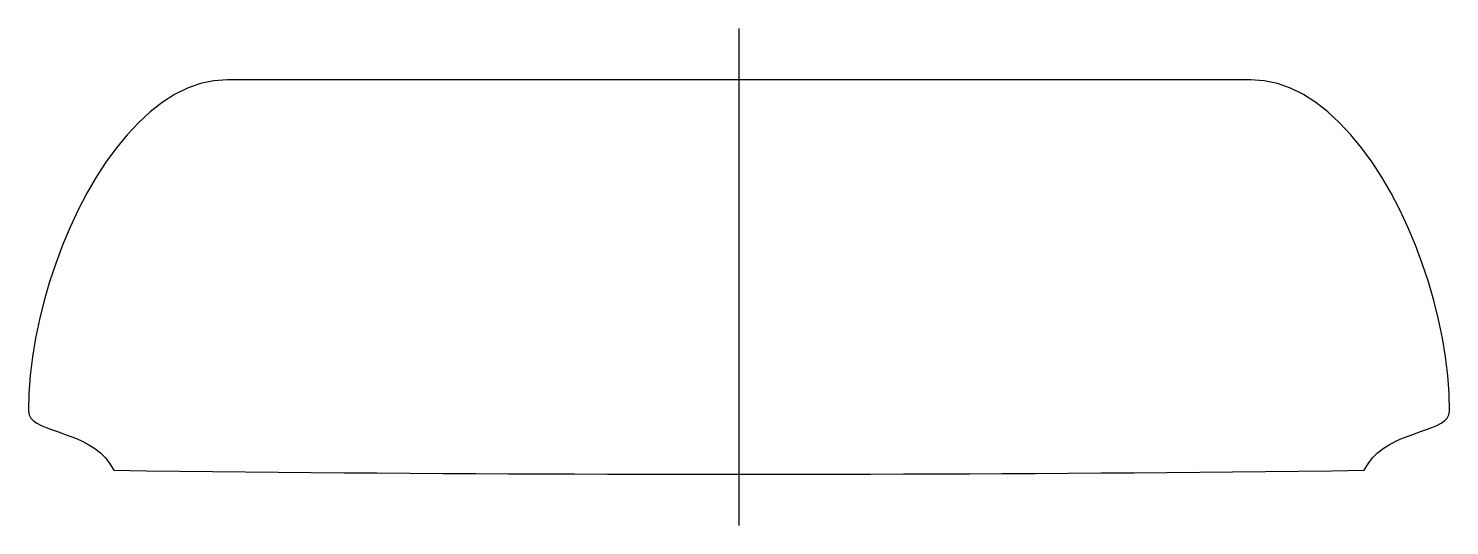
# Model space of a CAD drawing. Header units: metres. Extents: x -277 to 277, y -20 to 174.
import ezdxf

# ---------------------------------------------------------------- set-up
doc = ezdxf.new("R2010")
doc.units = ezdxf.units.M

msp = doc.modelspace()

# ---------------------------------------------------------------- linework, layer by layer
at = {"layer": 'CUT'}
for p, q in [((-215.0314, 150.4743), (-220.0085, 147.9983)), ((-209.9382, 152.2943), (-215.0314, 150.4743)), ((-204.7406, 153.4166), (-209.9382, 152.2943)), ((-199.4504, 153.8), (-204.7406, 153.4166)), ((-189.4779, 153.8), (-199.4504, 153.8)), ((-179.5054, 153.8), (-189.4779, 153.8)), ((-169.5329, 153.8), (-179.5054, 153.8)), ((-159.5603, 153.8), (-169.5329, 153.8)), ((-149.5878, 153.8), (-159.5603, 153.8)), ((-139.6153, 153.8), (-149.5878, 153.8)), ((-129.6428, 153.8), (-139.6153, 153.8)), ((-119.6702, 153.8), (-129.6428, 153.8)), ((-109.6977, 153.8), (-119.6702, 153.8)), ((-99.7252, 153.8), (-109.6977, 153.8)), ((-89.7527, 153.8), (-99.7252, 153.8)), ((-79.7802, 153.8), (-89.7527, 153.8)), ((-69.8076, 153.8), (-79.7802, 153.8)), ((-59.8351, 153.8), (-69.8076, 153.8)), ((-49.8626, 153.8), (-59.8351, 153.8)), ((-39.8901, 153.8), (-49.8626, 153.8)), ((-29.9176, 153.8), (-39.8901, 153.8)), ((-19.945, 153.8), (-29.9176, 153.8)), ((-9.9725, 153.8), (-19.945, 153.8)), ((0, 153.8), (-9.9725, 153.8)), ((9.9725, 153.8), (0, 153.8)), ((0, 153.8), (0, 153.8)), ((19.945, 153.8), (9.9725, 153.8)), ((29.9176, 153.8), (19.945, 153.8)), ((39.8901, 153.8), (29.9176, 153.8)), ((49.8626, 153.8), (39.8901, 153.8)), ((59.8351, 153.8), (49.8626, 153.8)), ((69.8076, 153.8), (59.8351, 153.8)), ((79.7802, 153.8), (69.8076, 153.8)), ((89.7527, 153.8), (79.7802, 153.8)), ((99.7252, 153.8), (89.7527, 153.8)), ((109.6977, 153.8), (99.7252, 153.8)), ((119.6702, 153.8), (109.6977, 153.8)), ((129.6428, 153.8), (119.6702, 153.8)), ((139.6153, 153.8), (129.6428, 153.8)), ((149.5878, 153.8), (139.6153, 153.8)), ((159.5603, 153.8), (149.5878, 153.8)), ((169.5329, 153.8), (159.5603, 153.8)), ((179.5054, 153.8), (169.5329, 153.8)), ((189.4779, 153.8), (179.5054, 153.8)), ((199.4504, 153.8), (189.4779, 153.8)), ((204.7406, 153.4166), (199.4504, 153.8)), ((209.9382, 152.2943), (204.7406, 153.4166)), ((215.0314, 150.4743), (209.9382, 152.2943)), ((220.0085, 147.9983), (215.0314, 150.4743)), ((-224.8576, 144.9078), (-229.5671, 141.2442)), ((-220.0085, 147.9983), (-224.8576, 144.9078)), ((224.8576, 144.9078), (220.0085, 147.9983)), ((229.5671, 141.2442), (224.8576, 144.9078)), ((-229.5671, 141.2442), (-234.125, 137.049)), ((234.125, 137.049), (229.5671, 141.2442)), ((-234.125, 137.049), (-238.5197, 132.3637)), ((238.5197, 132.3637), (234.125, 137.049)), ((-238.5197, 132.3637), (-242.7393, 127.2298)), ((242.7393, 127.2298), (238.5197, 132.3637)), ((-242.7393, 127.2298), (-246.7721, 121.6889)), ((246.7721, 121.6889), (242.7393, 127.2298)), ((-246.7721, 121.6889), (-250.6063, 115.7824)), ((250.6063, 115.7824), (246.7721, 121.6889)), ((-250.6063, 115.7824), (-254.23, 109.5517)), ((254.23, 109.5517), (250.6063, 115.7824)), ((-254.23, 109.5517), (-257.6316, 103.0385)), ((257.6316, 103.0385), (254.23, 109.5517)), ((-257.6316, 103.0385), (-260.7992, 96.2841)), ((260.7992, 96.2841), (257.6316, 103.0385)), ((-260.7992, 96.2841), (-263.721, 89.3302)), ((263.721, 89.3302), (260.7992, 96.2841)), ((-263.721, 89.3302), (-266.3853, 82.2181)), ((266.3853, 82.2181), (263.721, 89.3302)), ((-266.3853, 82.2181), (-268.7803, 74.9893)), ((268.7803, 74.9893), (266.3853, 82.2181)), ((-268.7803, 74.9893), (-270.8942, 67.6855)), ((270.8942, 67.6855), (268.7803, 74.9893)), ((-270.8942, 67.6855), (-272.7152, 60.3479)), ((272.7152, 60.3479), (270.8942, 67.6855)), ((-272.7152, 60.3479), (-274.2315, 53.0183)), ((274.2315, 53.0183), (272.7152, 60.3479)), ((-274.2315, 53.0183), (-275.4314, 45.738)), ((275.4314, 45.738), (274.2315, 53.0183)), ((-275.4314, 45.738), (-276.303, 38.5485)), ((276.303, 38.5485), (275.4314, 45.738)), ((-276.303, 38.5485), (-276.8346, 31.4913)), ((276.8346, 31.4913), (276.303, 38.5485)), ((-276.8346, 31.4913), (-277.0145, 24.608)), ((277.0145, 24.608), (276.8346, 31.4913)), ((-277.0145, 24.608), (-276.7856, 23.1754)), ((-276.7856, 23.1754), (-276.1287, 21.9307)), ((276.1287, 21.9307), (276.7856, 23.1754)), ((276.7856, 23.1754), (277.0145, 24.608)), ((-276.1287, 21.9307), (-275.0884, 20.8421)), ((-275.0884, 20.8421), (-273.7092, 19.8777)), ((-273.7092, 19.8777), (-272.0357, 19.0056)), ((-272.0357, 19.0056), (-270.1124, 18.1939)), ((-270.1124, 18.1939), (-267.9839, 17.4106)), ((-267.9839, 17.4106), (-265.6948, 16.6239)), ((-265.6948, 16.6239), (-263.2897, 15.8019)), ((263.2897, 15.8019), (265.6948, 16.6239)), ((265.6948, 16.6239), (267.9839, 17.4106)), ((267.9839, 17.4106), (270.1124, 18.1939)), ((270.1124, 18.1939), (272.0357, 19.0056)), ((272.0357, 19.0056), (273.7092, 19.8777)), ((273.7092, 19.8777), (275.0884, 20.8421)), ((275.0884, 20.8421), (276.1287, 21.9307)), ((-263.2897, 15.8019), (-260.813, 14.9126)), ((-260.813, 14.9126), (-258.3093, 13.9241)), ((-258.3093, 13.9241), (-255.8233, 12.8046)), ((-255.8233, 12.8046), (-253.3995, 11.5222)), ((-253.3995, 11.5222), (-251.0824, 10.0449)), ((251.0824, 10.0449), (253.3995, 11.5222)), ((253.3995, 11.5222), (255.8233, 12.8046)), ((255.8233, 12.8046), (258.3093, 13.9241)), ((258.3093, 13.9241), (260.813, 14.9126)), ((260.813, 14.9126), (263.2897, 15.8019)), ((-251.0824, 10.0449), (-248.9166, 8.3408)), ((-248.9166, 8.3408), (-246.9467, 6.378)), ((-246.9467, 6.378), (-245.2172, 4.1246)), ((245.2172, 4.1246), (246.9467, 6.378)), ((246.9467, 6.378), (248.9166, 8.3408)), ((248.9166, 8.3408), (251.0824, 10.0449)), ((-245.2172, 4.1246), (-243.7727, 1.5488)), ((-243.7727, 1.5488), (-230.9426, 1.3901)), ((-230.9426, 1.3901), (-218.1124, 1.2399)), ((-218.1124, 1.2399), (-205.2823, 1.0983)), ((-205.2823, 1.0983), (-192.4522, 0.9653)), ((-192.4522, 0.9653), (-179.622, 0.8409)), ((-179.622, 0.8409), (-166.7919, 0.7251)), ((-166.7919, 0.7251), (-153.9617, 0.6178)), ((-153.9617, 0.6178), (-141.1316, 0.5191)), ((-141.1316, 0.5191), (-128.3014, 0.429)), ((-128.3014, 0.429), (-115.4713, 0.3475)), ((-115.4713, 0.3475), (-102.6411, 0.2746)), ((-102.6411, 0.2746), (-89.811, 0.2102)), ((-89.811, 0.2102), (-76.9809, 0.1545)), ((-76.9809, 0.1545), (-64.1507, 0.1073)), ((-64.1507, 0.1073), (-51.3206, 0.0686)), ((-51.3206, 0.0686), (-38.4904, 0.0386)), ((-38.4904, 0.0386), (-25.6603, 0.0172)), ((-25.6603, 0.0172), (-12.8301, 0.0043)), ((-12.8301, 0.0043), (0, 0)), ((0, 0), (12.8301, 0.0043)), ((0, 0), (0, 0)), ((12.8301, 0.0043), (25.6603, 0.0172)), ((25.6603, 0.0172), (38.4904, 0.0386)), ((38.4904, 0.0386), (51.3206, 0.0686)), ((51.3206, 0.0686), (64.1507, 0.1073)), ((64.1507, 0.1073), (76.9809, 0.1545)), ((76.9809, 0.1545), (89.811, 0.2102)), ((89.811, 0.2102), (102.6411, 0.2746)), ((102.6411, 0.2746), (115.4713, 0.3475)), ((115.4713, 0.3475), (128.3014, 0.429)), ((128.3014, 0.429), (141.1316, 0.5191)), ((141.1316, 0.5191), (153.9617, 0.6178)), ((153.9617, 0.6178), (166.7919, 0.7251)), ((166.7919, 0.7251), (179.622, 0.8409)), ((179.622, 0.8409), (192.4522, 0.9653)), ((192.4522, 0.9653), (205.2823, 1.0983)), ((205.2823, 1.0983), (218.1124, 1.2399)), ((218.1124, 1.2399), (230.9426, 1.3901)), ((230.9426, 1.3901), (243.7727, 1.5488)), ((243.7727, 1.5488), (245.2172, 4.1246))]:
    msp.add_line(p, q, dxfattribs=at)
at = {"layer": 'REG'}
msp.add_line((0, -20), (0, 173.8), dxfattribs=at)

doc.saveas('drawing.dxf')
